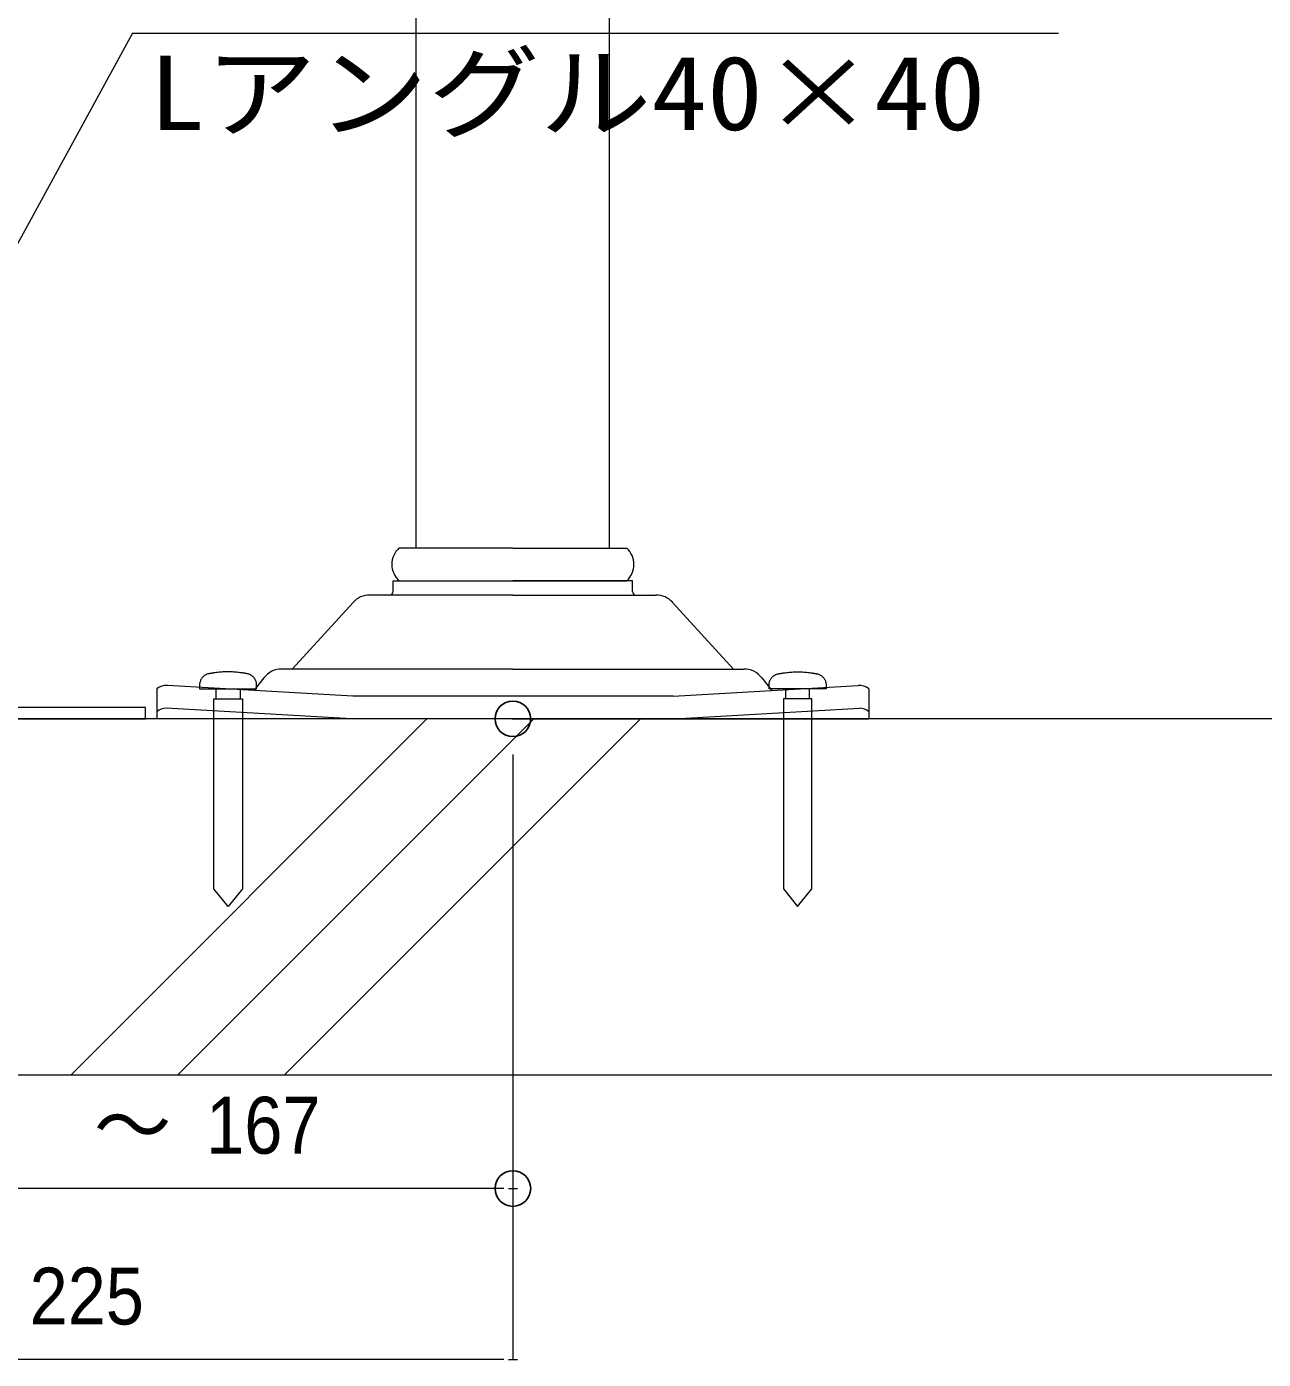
# Model space of a CAD drawing. Units: millimetres, scale not verified. Extents: x -450 to 450, y -136 to 136.
# Drawn here: x 334.33 to 369.08, y -8.15 to 29.3 of the extents above; entities that cross this region are included whole.
import ezdxf
from ezdxf.enums import TextEntityAlignment as Align

# ---------------------------------------------------------------- set-up
doc = ezdxf.new("R2010")
doc.units = ezdxf.units.MM
doc.header["$LTSCALE"] = 2
doc.header["$PDMODE"] = 32
doc.header["$PDSIZE"] = 1
for name, color, linetype, lineweight in [('0-0_一般', 4, 'Continuous', 9), ('0-2_束', 4, 'Continuous', 9), ('0-4_文字', 4, 'Continuous', 9), ('0-5_幕板下地', 1, 'Continuous', 9), ('0-6_ビス', 4, 'Continuous', 9), ('0-9_寸法', 7, 'Continuous', 9), ('0-A_0', 2, 'Continuous', 9)]:
    doc.layers.add(name, color=color, linetype=linetype, lineweight=lineweight)
doc.layers.add('0-B_Defpoints', color=7, linetype='Continuous')
doc.styles.add('Osaka', font='')
doc.styles.add('ＭＳ ゴシック', font='')
doc.styles.get('Osaka').set_extended_font_data('Osaka')
doc.styles.get('ＭＳ ゴシック').set_extended_font_data('MS Gothic')

# ---------------------------------------------------------------- blocks, each defined once
blk = doc.blocks.new('グループ-30-1')
at = {"layer": '0-2_束'}
for p, q in [((10985.2, -4610.53), (10985.2, -4648.67)), ((11001, -4610.53), (10985.2, -4610.53)), ((11001, -4610.53), (11016.8, -4610.53)), ((11016.8, -4610.53), (11016.8, -4648.67)), ((10982.99, -4655.61), (10976.01, -4665.45)), ((11019.01, -4655.61), (11025.99, -4665.45)), ((10973.8, -4888.53), (10973.8, -4672.39)), ((11028.2, -4888.53), (11028.2, -4672.39)), ((11001, -4888.53), (10969, -4888.53)), ((11001, -4888.53), (11033, -4888.53)), ((10967.4, -4900.73), (10967.4, -4897.73)), ((10967.4, -4897.73), (11001, -4897.73)), ((11001, -4897.73), (11033, -4897.73)), ((11034.6, -4897.73), (11001, -4897.73)), ((11034.6, -4900.73), (11034.6, -4897.73)), ((11001, -4901.73), (10960.82, -4901.73)), ((11001, -4901.73), (11041.18, -4901.73)), ((10939, -4922.53), (10956.1, -4903.81)), ((11063, -4922.53), (11045.9, -4903.81)), ((10931.08, -4924.96), (10928.26, -4928.53)), ((11001, -4922.53), (10936.1, -4922.53)), ((11001, -4922.53), (11065.9, -4922.53)), ((11070.92, -4924.96), (11073.74, -4928.53)), ((10901, -4928.13), (10901, -4936.53)), ((11046, -4930.13), (11098.01, -4927.13)), ((11101, -4928.13), (11101, -4936.53)), ((11046, -4930.13), (11001, -4930.13)), ((10955.63, -4936.52), (10903.62, -4933.52)), ((11046.37, -4936.52), (11098.38, -4933.52)), ((11001, -4936.53), (10901, -4936.53)), ((11001, -4936.53), (11101, -4936.53))]:
    blk.add_line(p, q, dxfattribs=at)
blk.add_lwpolyline([(11001, -4930.13), (10956, -4930.13), (10903.99, -4927.13)], dxfattribs=at)
for centre, radius, start, end in [((10973.2, -4648.67), 12, 324.6599, 0), ((11028.8, -4648.67), 12, 180, 215.3401), ((10985.8, -4672.39), 12, 144.6598, 180), ((11016.2, -4672.39), 12, 0.0001, 35.3402), ((10973.29, -4893.13), 6.29, 133.0029, 226.9971), ((11028.71, -4893.13), 6.29, 313.0029, 46.9971), ((10960.82, -4908.13), 6.4, 90, 137.5895), ((10966.4, -4900.73), 1, 270, 0), ((11035.6, -4900.73), 1, 180, 270), ((11041.18, -4908.13), 6.4, 42.4105, 90), ((10936.1, -4928.93), 6.4, 90, 141.7098), ((11065.9, -4928.93), 6.4, 38.2902, 90), ((10903.74, -4931.38), 4.25, 86.7017, 130.1898), ((11098.25, -4931.38), 4.25, 49.8102, 93.2983), ((10903.74, -4937.78), 4.25, 91.8544, 130.1898), ((11098.25, -4937.78), 4.25, 49.8102, 88.1456)]:
    blk.add_arc(centre, radius, start, end, dxfattribs=at)
blk = doc.blocks.new('グループ-39-1')
at = {"layer": '0-2_束'}
blk.add_blockref('グループ-30-1', (0, 0), dxfattribs=at)
blk = doc.blocks.new('グループ-40-1')
at = {"layer": '0-6_ビス'}
for p, q in [((10917.61, -4930.91), (10917.61, -4928.11)), ((10924.39, -4928.11), (10924.39, -4930.91))]:
    blk.add_line(p, q, dxfattribs=at)
for points in [[(10913.75, -4924.95), (10913.61, -4925.12), (10913.49, -4925.3), (10913.38, -4925.49), (10913.28, -4925.69), (10913.2, -4925.89), (10913.13, -4926.09), (10913.08, -4926.3), (10913.04, -4926.5), (10913.01, -4926.7), (10913, -4926.9), (10913, -4927.03), (10913, -4927.08), (10913, -4927.13), (10913, -4927.18), (10913, -4927.24), (10913, -4927.29), (10913, -4927.34), (10913, -4927.39), (10913, -4927.45), (10913, -4927.5), (10913, -4927.55), (10913, -4927.6), (10913, -4927.65), (10913, -4927.71), (10913, -4927.76), (10913, -4927.81), (10913, -4927.86), (10913, -4927.92), (10913, -4927.97), (10913, -4928.02), (10913, -4928.07), (10913.19, -4928.11), (10913.94, -4928.11), (10914.69, -4928.11), (10915.45, -4928.11), (10916.2, -4928.11), (10916.95, -4928.11), (10917.71, -4928.11), (10918.46, -4928.11)], [(10919.63, -4923.35), (10919.26, -4923.37), (10918.88, -4923.4), (10918.51, -4923.44), (10918.13, -4923.48), (10917.75, -4923.52), (10917.38, -4923.57), (10917, -4923.63), (10916.94, -4923.64), (10916.88, -4923.65), (10916.82, -4923.66), (10916.75, -4923.67), (10916.69, -4923.68), (10916.63, -4923.69), (10916.57, -4923.7), (10916.51, -4923.71), (10916.45, -4923.72), (10916.38, -4923.73), (10916.32, -4923.74), (10916.26, -4923.75), (10916.2, -4923.76), (10916.14, -4923.77), (10916.08, -4923.78), (10916.02, -4923.79), (10915.95, -4923.8), (10915.89, -4923.81), (10915.83, -4923.82), (10915.77, -4923.83), (10915.71, -4923.84), (10915.55, -4923.87), (10915.35, -4923.91), (10915.16, -4923.98), (10914.96, -4924.05), (10914.77, -4924.14), (10914.58, -4924.24), (10914.4, -4924.36), (10914.22, -4924.48), (10914.05, -4924.63), (10913.89, -4924.78), (10913.75, -4924.95)], [(10926.99, -4924.03), (10926.79, -4923.96), (10926.6, -4923.9), (10926.4, -4923.86), (10926.27, -4923.84), (10926.21, -4923.83), (10926.15, -4923.82), (10926.09, -4923.81), (10926.03, -4923.8), (10925.97, -4923.79), (10925.91, -4923.78), (10925.84, -4923.77), (10925.78, -4923.76), (10925.72, -4923.75), (10925.66, -4923.74), (10925.6, -4923.73), (10925.54, -4923.72), (10925.48, -4923.71), (10925.41, -4923.7), (10925.35, -4923.69), (10925.29, -4923.68), (10925.23, -4923.67), (10925.17, -4923.66), (10925.11, -4923.65), (10925.05, -4923.64), (10924.91, -4923.62), (10924.53, -4923.56), (10924.15, -4923.51), (10923.78, -4923.47), (10923.4, -4923.43), (10923.02, -4923.39), (10922.65, -4923.37), (10922.27, -4923.34), (10921.89, -4923.33), (10921.52, -4923.32), (10921.14, -4923.31), (10920.76, -4923.31), (10920.39, -4923.32), (10920.01, -4923.33), (10919.63, -4923.35)], [(10929, -4928.11), (10929, -4928.06), (10929, -4928.01), (10929, -4927.96), (10929, -4927.9), (10929, -4927.85), (10929, -4927.8), (10929, -4927.75), (10929, -4927.69), (10929, -4927.64), (10929, -4927.59), (10929, -4927.54), (10929, -4927.48), (10929, -4927.43), (10929, -4927.38), (10929, -4927.33), (10929, -4927.28), (10929, -4927.22), (10929, -4927.17), (10929, -4927.12), (10929, -4927.07), (10929, -4927.01), (10929, -4926.85), (10928.98, -4926.65), (10928.95, -4926.45), (10928.91, -4926.25), (10928.85, -4926.04), (10928.78, -4925.84), (10928.7, -4925.64), (10928.6, -4925.45), (10928.48, -4925.26), (10928.36, -4925.08), (10928.22, -4924.9), (10928.07, -4924.74), (10927.9, -4924.59), (10927.73, -4924.45), (10927.55, -4924.33), (10927.37, -4924.21), (10927.18, -4924.11), (10926.99, -4924.03)], [(10918.46, -4928.11), (10919.21, -4928.11), (10919.96, -4928.11), (10920.72, -4928.11), (10921.47, -4928.11), (10922.22, -4928.11), (10922.98, -4928.11), (10923.73, -4928.11), (10924.48, -4928.11), (10925.23, -4928.11), (10925.99, -4928.11), (10926.74, -4928.11), (10927.49, -4928.11), (10928.25, -4928.11), (10929, -4928.11)]]:
    blk.add_lwpolyline(points, dxfattribs=at)
blk.add_lwpolyline([(10925, -4930.91), (10925, -4984.31), (10921, -4989.31), (10917, -4984.31), (10917, -4930.91)], close=True, dxfattribs=at)
blk = doc.blocks.new('グループ-41-1')
at = {"layer": '0-6_ビス'}
for p, q in [((11077.61, -4928.11), (11077.61, -4930.91)), ((11084.39, -4930.91), (11084.39, -4928.11))]:
    blk.add_line(p, q, dxfattribs=at)
for points in [[(11073, -4928.11), (11073, -4928.06), (11073, -4928.01), (11073, -4927.96), (11073, -4927.9), (11073, -4927.85), (11073, -4927.8), (11073, -4927.75), (11073, -4927.69), (11073, -4927.64), (11073, -4927.59), (11073, -4927.54), (11073, -4927.48), (11073, -4927.43), (11073, -4927.38), (11073, -4927.33), (11073, -4927.28), (11073, -4927.22), (11073, -4927.17), (11073, -4927.12), (11073, -4927.07), (11073, -4927.01), (11073, -4926.85), (11073.02, -4926.65), (11073.05, -4926.45), (11073.09, -4926.25), (11073.15, -4926.04), (11073.22, -4925.84), (11073.3, -4925.64), (11073.4, -4925.45), (11073.52, -4925.26), (11073.64, -4925.08), (11073.78, -4924.9), (11073.93, -4924.74), (11074.1, -4924.59), (11074.27, -4924.45), (11074.44, -4924.33), (11074.63, -4924.21), (11074.82, -4924.11), (11075.01, -4924.03)], [(11075.01, -4924.03), (11075.21, -4923.96), (11075.4, -4923.9), (11075.6, -4923.86), (11075.72, -4923.84), (11075.79, -4923.83), (11075.85, -4923.82), (11075.91, -4923.81), (11075.97, -4923.8), (11076.03, -4923.79), (11076.09, -4923.78), (11076.15, -4923.77), (11076.22, -4923.76), (11076.28, -4923.75), (11076.34, -4923.74), (11076.4, -4923.73), (11076.46, -4923.72), (11076.52, -4923.71), (11076.58, -4923.7), (11076.65, -4923.69), (11076.71, -4923.68), (11076.77, -4923.67), (11076.83, -4923.66), (11076.89, -4923.65), (11076.95, -4923.64), (11077.09, -4923.62), (11077.47, -4923.56), (11077.85, -4923.51), (11078.22, -4923.47), (11078.6, -4923.43), (11078.98, -4923.39), (11079.35, -4923.37), (11079.73, -4923.34), (11080.11, -4923.33), (11080.48, -4923.32), (11080.86, -4923.31), (11081.23, -4923.31), (11081.61, -4923.32), (11081.99, -4923.33), (11082.36, -4923.35)], [(11082.36, -4923.35), (11082.74, -4923.37), (11083.12, -4923.4), (11083.49, -4923.44), (11083.87, -4923.48), (11084.25, -4923.52), (11084.62, -4923.57), (11085, -4923.63), (11085.06, -4923.64), (11085.12, -4923.65), (11085.18, -4923.66), (11085.25, -4923.67), (11085.31, -4923.68), (11085.37, -4923.69), (11085.43, -4923.7), (11085.49, -4923.71), (11085.55, -4923.72), (11085.61, -4923.73), (11085.68, -4923.74), (11085.74, -4923.75), (11085.8, -4923.76), (11085.86, -4923.77), (11085.92, -4923.78), (11085.98, -4923.79), (11086.04, -4923.8), (11086.11, -4923.81), (11086.17, -4923.82), (11086.23, -4923.83), (11086.29, -4923.84), (11086.45, -4923.87), (11086.65, -4923.91), (11086.84, -4923.98), (11087.04, -4924.05), (11087.23, -4924.14), (11087.42, -4924.24), (11087.6, -4924.36), (11087.78, -4924.48), (11087.94, -4924.63), (11088.1, -4924.78), (11088.25, -4924.95)], [(11088.25, -4924.95), (11088.39, -4925.12), (11088.51, -4925.3), (11088.62, -4925.49), (11088.72, -4925.69), (11088.8, -4925.89), (11088.87, -4926.09), (11088.92, -4926.3), (11088.96, -4926.5), (11088.99, -4926.7), (11089, -4926.9), (11089, -4927.03), (11089, -4927.08), (11089, -4927.13), (11089, -4927.18), (11089, -4927.24), (11089, -4927.29), (11089, -4927.34), (11089, -4927.39), (11089, -4927.45), (11089, -4927.5), (11089, -4927.55), (11089, -4927.6), (11089, -4927.65), (11089, -4927.71), (11089, -4927.76), (11089, -4927.81), (11089, -4927.86), (11089, -4927.92), (11089, -4927.97), (11089, -4928.02), (11089, -4928.07), (11088.81, -4928.11), (11088.06, -4928.11), (11087.31, -4928.11), (11086.55, -4928.11), (11085.8, -4928.11), (11085.05, -4928.11), (11084.29, -4928.11), (11083.54, -4928.11)], [(11083.54, -4928.11), (11082.79, -4928.11), (11082.03, -4928.11), (11081.28, -4928.11), (11080.53, -4928.11), (11079.78, -4928.11), (11079.02, -4928.11), (11078.27, -4928.11), (11077.52, -4928.11), (11076.76, -4928.11), (11076.01, -4928.11), (11075.26, -4928.11), (11074.51, -4928.11), (11073.75, -4928.11), (11073, -4928.11)]]:
    blk.add_lwpolyline(points, dxfattribs=at)
blk.add_lwpolyline([(11077, -4930.91), (11077, -4984.31), (11081, -4989.31), (11085, -4984.31), (11085, -4930.91)], close=True, dxfattribs=at)
blk = doc.blocks.new('グループ-42-1')
at = {"layer": '0-6_ビス'}
for name in ['グループ-40-1', 'グループ-41-1']:
    blk.add_blockref(name, (0, 0), dxfattribs=at)
blk = doc.blocks.new('_DOT')
at = {"layer": '0-A_0', "color": 7}
for p, q in [((-1, 0), (-2, 0)), ((-0.5, 0), (0.5, 0))]:
    blk.add_line(p, q, dxfattribs=at)

msp = doc.modelspace()

# ---------------------------------------------------------------- linework, layer by layer
at = {"layer": '0-0_一般', "color": 1}
msp.add_line((423.594, 9.847), (288.693, 9.847), dxfattribs=at)
at = {"layer": '0-0_一般', "color": 7}
for p, q in [((335.581, -0.153), (345.581, 9.847)), ((338.581, -0.153), (348.581, 9.847)), ((341.581, -0.153), (351.581, 9.847))]:
    msp.add_line(p, q, dxfattribs=at)
msp.add_lwpolyline([(423.594, 9.847), (288.693, 9.847), (288.693, -0.153), (423.594, -0.153)], close=True, dxfattribs=at)
at = {"layer": '0-4_文字'}
for q in [(329.788, 15.347), (363.321, 29.114)]:
    msp.add_line((337.305, 29.114), q, dxfattribs=at)
at = {"layer": '0-5_幕板下地', "color": 4}
msp.add_lwpolyline([(329.673, 17.847), (329.673, 9.847), (337.673, 9.847), (337.673, 10.167), (329.993, 10.167), (329.993, 17.847)], close=True, dxfattribs=at)
at = {"layer": '0-9_寸法'}
for p, q in [((347.994, 8.847), (347.994, -8.153)), ((347.994, -2.353), (347.994, -3.353)), ((347.493, -3.353), (330.174, -3.353)), ((347.493, -8.153), (318.494, -8.153))]:
    msp.add_line(p, q, dxfattribs=at)
at = {"layer": '0-B_Defpoints'}
for p in [(347.994, 9.847), (347.994, -3.353)]:
    msp.add_point(p, dxfattribs=at)

# ---------------------------------------------------------------- block references
at = {"layer": '0-2_束', "xscale": 0.1, "yscale": 0.1}
msp.add_blockref('グループ-39-1', (-752.107, 503.5), dxfattribs=at)
at = {"layer": '0-6_ビス', "xscale": 0.1, "yscale": 0.1}
msp.add_blockref('グループ-42-1', (-752.107, 503.5), dxfattribs=at)
at = {"layer": '0-9_寸法', "xscale": 0.2503723, "yscale": 0.2503723}
for p in [(347.994, -3.353), (347.994, -8.153)]:
    msp.add_blockref('_DOT', p, dxfattribs=at)

# ---------------------------------------------------------------- texts
at = {"layer": '0-4_文字', "style": 'ＭＳ ゴシック', "width": 1.1}
msp.add_text('Lアングル40×40', height=2.09, dxfattribs=at).set_placement((337.778, 25.767), align=Align.BOTTOM_LEFT)
at = {"layer": '0-9_寸法', "style": 'Osaka', "width": 0.9}
for s, p in [('167', (339.379, -2.853)), ('225', (334.418, -7.653))]:
    msp.add_text(s, height=1.598, dxfattribs=at).set_placement(p, align=Align.BOTTOM_LEFT)
at = {"layer": '0-9_寸法', "style": 'Osaka'}
msp.add_text('～', height=1.598, dxfattribs=at).set_placement((336.22, -2.853), align=Align.BOTTOM_LEFT)

doc.saveas('drawing.dxf')
